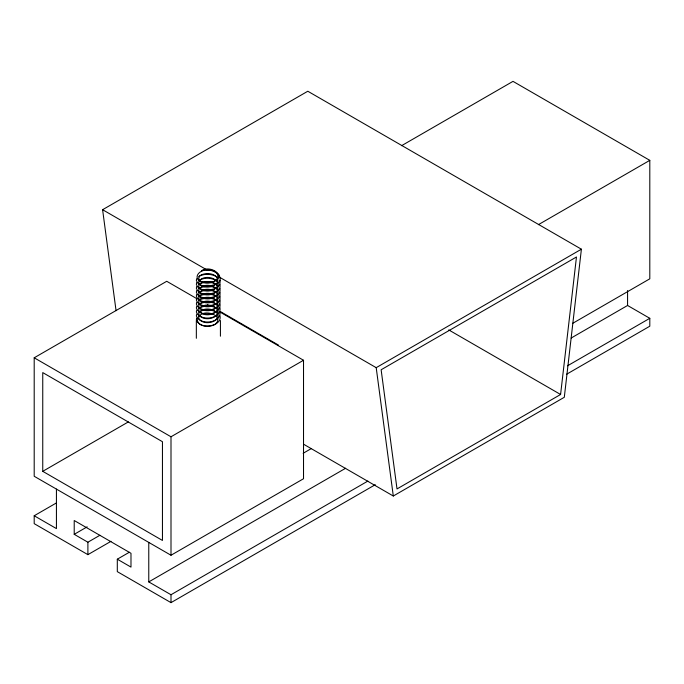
<?xml version="1.0" encoding="UTF-8"?>
<svg xmlns="http://www.w3.org/2000/svg" width="684" height="684" viewBox="0 0 684 684"><rect width="100%" height="100%" fill="white"/><g stroke="black" fill="none" stroke-linecap="round" stroke-linejoin="round"><path stroke-width="1.03" d="M560.589 394.488L576.467 256.979L381.133 369.762L397.011 488.932L560.589 394.488L448.747 329.919M116.058 310.698L102.6 209.706L307.8 91.237L581.4 249.198L564.3 397.284L393.3 496.011L303.645 444.249M198.599 288.58C204.764 284.561 225.626 287.69 218.812 274.523M198.599 292.53C205.191 288.28 221.411 292.29 220.009 280.312M196.753 306.312L196.342 307.945C199.677 317.795 221.616 315.418 220.009 304.004M196.753 310.262L196.342 311.895C199.677 321.745 221.616 319.368 220.009 307.954M196.753 314.212L196.342 315.846C199.677 325.695 221.616 323.318 220.009 311.904M196.753 278.67L196.342 280.303C199.095 289.152 210.877 284.074 216.896 288.716M196.753 282.612L196.342 284.253C199.095 293.103 210.877 288.024 216.896 292.666M196.753 286.562L196.342 288.195C199.224 296.548 213.357 297.181 217.854 289.828C218.82 280.585 203.943 279.286 198.599 284.629M196.753 290.512L196.342 292.145C199.138 300.917 215.759 301.387 218.187 292.145C216.495 284.211 201.609 282.706 198.582 290.17L199.89 292.675C205.303 295.214 211.826 293.017 216.896 296.617M196.753 294.462L196.342 296.095C199.138 304.867 215.759 305.338 218.187 296.095C216.495 288.161 201.609 286.656 198.582 294.12L199.89 296.625C205.73 299.293 213.22 296.711 218.17 301.627M196.753 298.412L196.342 300.045C199.224 308.398 213.357 309.023 217.854 301.678C218.82 292.436 203.943 291.136 198.599 296.471M196.753 302.362L196.342 303.995C199.224 312.349 213.357 312.973 217.854 305.628C218.82 296.377 203.943 295.086 198.599 300.421M196.753 318.154L196.342 319.796C198.916 326.961 209.347 327.781 215.315 324.284C225.575 315.067 201.515 307.714 198.582 317.821C201.609 325.285 216.495 323.78 218.187 315.846C216.495 307.911 201.609 306.398 198.582 313.87C201.609 321.335 216.495 319.83 218.187 311.895C216.495 303.961 201.609 302.448 198.582 309.92C201.609 317.385 216.495 315.88 218.187 307.945C216.495 300.011 201.609 298.498 198.582 305.97L199.89 308.467C206.679 311.793 221.496 309.938 220.009 300.054M197.24 318.325C196.214 330.338 222.582 327.422 220.009 315.854M198.779 316.307L199.873 315.375L198.599 316.222M198.599 276.729C203.952 271.403 218.82 272.677 217.854 281.928C214.237 288.109 201.566 289.418 198.582 282.278C201.609 274.806 216.495 276.319 218.187 284.253C216.495 292.188 201.609 293.692 198.582 286.228L199.89 283.723C205.739 281.312 213.211 281.654 218.17 285.835M198.599 280.679C203.986 277.165 211.442 277.687 216.896 280.816M198.599 304.371C205.183 300.122 221.411 304.141 220.009 292.162M198.599 308.322C205.183 304.072 221.411 308.091 220.009 296.112M198.599 312.272C203.986 308.758 211.442 309.279 216.896 312.408M220.333 312.237L303.525 360.263L303.525 478.74L171 555.246L34.2 476.269L34.2 357.792L166.725 281.286L197.231 298.891M401.585 145.683L513 81.362L649.8 160.347L649.8 278.815L572.457 323.472M42.75 471.327L162.45 540.437L162.45 441.71L42.75 372.6L42.75 471.327L128.335 421.917M111.005 541.318L87.894 554.656L34.2 523.653L34.2 515.762L56.387 502.954M34.2 357.792L171 436.777L303.525 360.263M538.385 224.668L649.8 160.347M375.277 484.699L171 602.638L117.306 571.636L117.306 559.196L130.986 567.096L130.986 553.288L74.214 520.515L74.214 534.324L87.159 526.851M219.992 277.482L376.2 367.667L581.4 249.198M74.214 534.324L87.894 542.215L99.907 535.281M117.306 559.196L129.319 552.262M303.132 453.295L311.451 448.49M148.77 542.412L148.77 581.904L345.651 468.241M571.183 338.024L627.57 305.474L649.8 318.308L649.8 326.208L566.609 374.233M148.77 581.904L171 594.738L367.881 481.074M567.532 365.803L649.8 318.308M216.896 276.866C211.818 273.882 205.26 273.489 199.873 275.883L198.582 278.328C201.566 285.467 214.237 284.159 217.854 277.978C219.119 269.898 207.055 268.128 201.455 270.873C211.014 263.904 229.089 277.884 211.262 282.218C184.962 284.963 200.07 260.664 218.17 273.985M216.896 308.458C211.818 304.799 205.26 307.082 199.873 304.466L198.582 302.02L199.89 299.524C206.671 297.121 221.505 299.207 220.009 288.212M102.6 209.706L207.97 270.539M220.257 311.485L278.482 345.104M207.397 304.765L209.244 305.833M34.2 515.762L56.43 528.595L56.43 489.103M218.17 305.577C213.211 300.618 205.696 303.251 199.873 300.515L198.582 298.07L199.89 295.573C206.671 293.179 221.505 295.266 220.009 284.262M376.2 367.667L393.3 496.011M627.57 290.529L627.57 305.474M220.419 320.522L220.419 336.203M196.342 320.522L196.342 338.289M171 436.777L171 555.246M171 594.738L171 602.638M87.894 542.215L87.894 554.656"/></g></svg>
